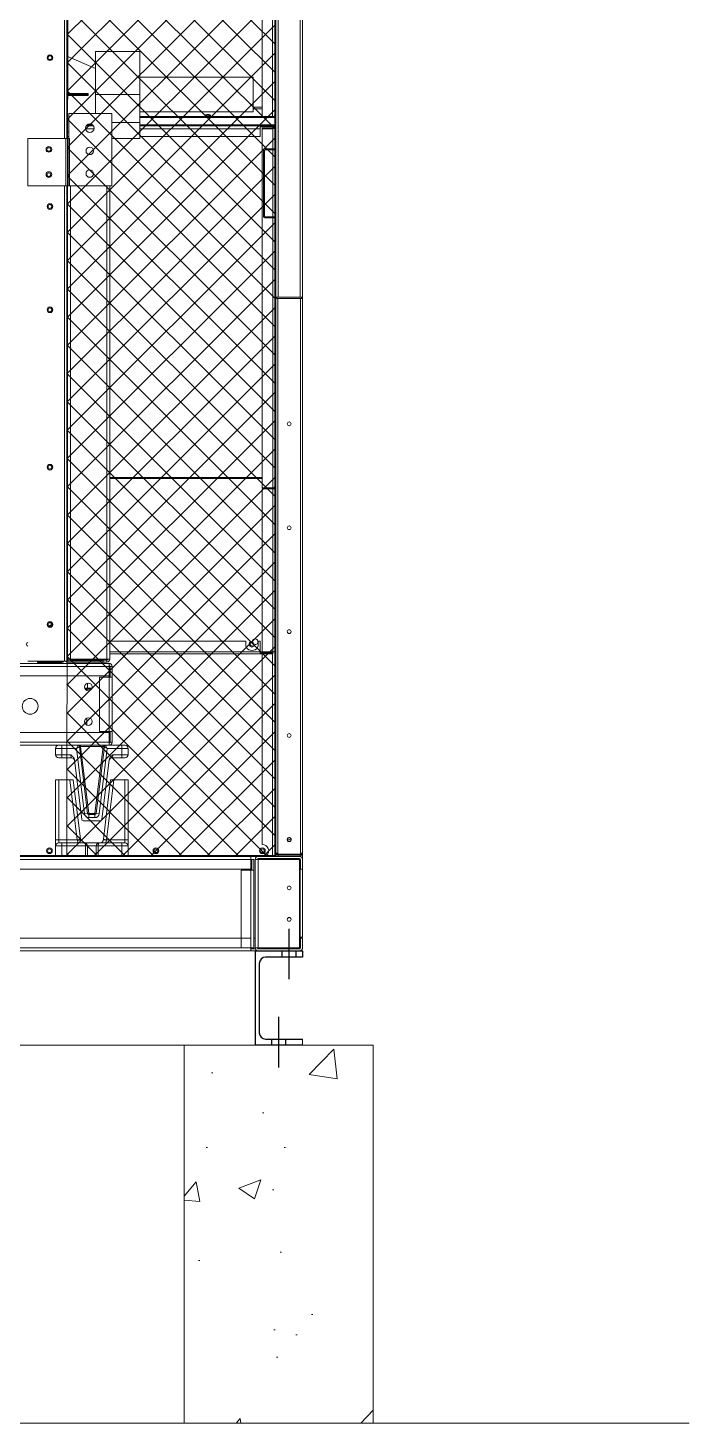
# Model space of a CAD drawing. Header units: millimetres. Extents: x 22763 to 52170, y 15948 to 36743.
# Drawn here: x 44628 to 45677, y 22780 to 24996 of the extents above; entities that cross this region are included whole.
import ezdxf

# ---------------------------------------------------------------- set-up
doc = ezdxf.new("R2010")
doc.units = ezdxf.units.MM
doc.linetypes.add('CENTERX2', pattern=[4, 2.5, -0.5, 0.5, -0.5])
doc.layers.add('냉각탑_기초', color=23, linetype='Continuous')

# ---------------------------------------------------------------- blocks, each defined once
blk = doc.blocks.new('2')
at = {"lineweight": 5}
h = blk.add_hatch(dxfattribs=at)
h.set_pattern_fill('ANSI37', scale=10)
h.set_pattern_definition([(45, (-991384.25, -464684.997), (-22.4506403, 22.4506403), []), (135, (-991384.25, -464684.997), (-22.4506403, -22.4506403), [])])
h.paths.add_polyline_path([(45019.6, 23682), (45019.6, 25604.2), (44692, 25604.2), (44689.4, 23682)])
at = {"color": 7, "lineweight": 20, "ltscale": 0.415127}
for p, q in [((44999.6, 25602.8), (44999.6, 24855.6)), ((45016.1, 24855.6), (45016.1, 25602.8)), ((45019.6, 24858), (45019.6, 25605.2))]:
    blk.add_line(p, q, dxfattribs=at)
at = {"color": 7, "lineweight": 20}
for p, q in [((45021.6, 25523), (45021.6, 24569.8)), ((45025, 25524.4), (45025, 24568.4)), ((45060.2, 25524.4), (45060.2, 24568.4)), ((45063.6, 25504.4), (45063.6, 24588.4)), ((45063.6, 23685.5), (45063.6, 24588.4)), ((42370.5, 23987), (44756.7, 23987)), ((42370.5, 23982.3), (44756.7, 23982.3)), ((42370.5, 23967), (44756.7, 23967)), ((44756.7, 23877), (42370.5, 23877)), ((44756.7, 23861.7), (42370.5, 23861.7)), ((44756.7, 23857), (42370.5, 23857)), ((44981.9, 23680.4), (42145.3, 23680.4)), ((44981.9, 23675.7), (42145.3, 23675.7)), ((44049.6, 23682), (45016.6, 23682)), ((44049.6, 23680.4), (45016.6, 23680.4)), ((42145.3, 23660.4), (44981.9, 23660.4)), ((44981.9, 23550.4), (42145.3, 23550.4)), ((44981.9, 23535.1), (42145.3, 23535.1)), ((44981.9, 23530.4), (42145.3, 23530.4))]:
    blk.add_line(p, q, dxfattribs=at)
at = {"color": 7, "lineweight": 20, "ltscale": 0.324833}
for p, q in [((44685.9, 24820.5), (44685.9, 25405.2)), ((44689.4, 24820.5), (44689.4, 25405.2))]:
    blk.add_line(p, q, dxfattribs=at)
at = {"color": 7, "lineweight": 20, "ltscale": 0.027703}
blk.add_line((44735.3, 24931.8), (44689.4, 24951.3), dxfattribs=at)
at = {"color": 7, "lineweight": 20, "ltscale": 0.037889}
for p, q in [((44735.3, 24890.6), (44735.3, 24958.8)), ((44805.3, 24890.6), (44805.3, 24958.8))]:
    blk.add_line(p, q, dxfattribs=at)
at = {"color": 7, "lineweight": 20, "ltscale": 0.038889}
for p, q in [((44735.3, 24958.8), (44805.3, 24958.8)), ((44735.3, 24890.6), (44805.3, 24890.6))]:
    blk.add_line(p, q, dxfattribs=at)
at = {"color": 7, "lineweight": 20, "ltscale": 0.1}
for p, q in [((44805.3, 24918.1), (44985.3, 24918.1)), ((44805.3, 24863.1), (44985.3, 24863.1))]:
    blk.add_line(p, q, dxfattribs=at)
at = {"color": 7, "lineweight": 20, "ltscale": 0.00187}
blk.add_line((44985.3, 24914.7), (44985.3, 24918.1), dxfattribs=at)
at = {"color": 7, "lineweight": 20, "ltscale": 0.028685}
blk.add_line((44985.3, 24863.1), (44985.3, 24914.7), dxfattribs=at)
at = {"color": 7, "lineweight": 20, "ltscale": 0.018833}
for p, q in [((44723.3, 24892.2), (44689.4, 24892.2)), ((44689.4, 24890.6), (44723.3, 24890.6)), ((44689.4, 24890.6), (44723.3, 24890.6)), ((44723.3, 24889), (44689.4, 24889))]:
    blk.add_line(p, q, dxfattribs=at)
at = {"color": 7, "lineweight": 20, "ltscale": 0.000888889}
for p, q in [((44723.3, 24889), (44723.3, 24892.2)), ((45020, 24842.8), (45021.6, 24842.8)), ((45020, 24656), (45021.6, 24656)), ((45018, 24265.3), (45019.6, 24265.3)), ((45016.5, 24003.9), (45016.5, 24002.3)), ((44642.9, 23988.6), (44642.9, 23990.2)), ((44681.8, 23990.2), (44681.8, 23988.6)), ((45016.6, 23680.4), (45016.6, 23682)), ((45024.7, 23682.4), (45024.7, 23684)), ((45063.6, 23682.4), (45063.6, 23684))]:
    blk.add_line(p, q, dxfattribs=at)
at = {"color": 7, "lineweight": 20, "ltscale": 0.016722}
blk.add_line((44735.3, 24890.6), (44735.3, 24860.5), dxfattribs=at)
at = {"color": 7, "lineweight": 20, "ltscale": 0.024889}
blk.add_line((44805.3, 24890.6), (44805.3, 24845.8), dxfattribs=at)
at = {"color": 7, "lineweight": 20, "ltscale": 0.007944}
for p, q in [((44985.3, 24870.2), (44999.6, 24870.2)), ((44985.3, 24868), (44999.6, 24868))]:
    blk.add_line(p, q, dxfattribs=at)
at = {"color": 7, "lineweight": 20, "ltscale": 0.00694}
blk.add_line((45019.6, 24868), (45019.6, 24855.5), dxfattribs=at)
at = {"color": 7, "lineweight": 20, "ltscale": 0.004264}
blk.add_line((45019.6, 24855.5), (45019.6, 24863.2), dxfattribs=at)
at = {"color": 7, "lineweight": 20, "ltscale": 0.022222}
blk.add_line((44692.6, 24860.5), (44692.6, 24820.5), dxfattribs=at)
at = {"color": 7, "lineweight": 20, "ltscale": 0.038056}
for p, q in [((44692.6, 24860.5), (44761.1, 24860.5)), ((44692.6, 24745.5), (44761.1, 24745.5))]:
    blk.add_line(p, q, dxfattribs=at)
at = {"color": 7, "lineweight": 20, "ltscale": 0.006727}
blk.add_line((44732.1, 24840.5), (44720, 24840.5), dxfattribs=at)
at = {"color": 7, "lineweight": 20, "ltscale": 0.006189}
blk.add_line((44720.5, 24841.2), (44731.7, 24841.2), dxfattribs=at)
at = {"color": 7, "lineweight": 20, "ltscale": 0.005077}
blk.add_line((44721.5, 24842.3), (44730.7, 24842.3), dxfattribs=at)
at = {"color": 7, "lineweight": 20, "ltscale": 0.063889}
blk.add_line((44761.1, 24860.5), (44761.1, 24745.5), dxfattribs=at)
at = {"color": 7, "lineweight": 20, "ltscale": 0.024556}
for p, q in [((44761.1, 24845.8), (44805.3, 24845.8)), ((44761.1, 24820.8), (44805.3, 24820.8))]:
    blk.add_line(p, q, dxfattribs=at)
at = {"color": 7, "lineweight": 20, "ltscale": 0.119056}
for p, q in [((45019.6, 24855.5), (44805.3, 24855.5)), ((45019.6, 24854.1), (44805.3, 24854.1)), ((44805.3, 24842.3), (45019.6, 24842.3)), ((44805.3, 24841.2), (45019.6, 24841.2))]:
    blk.add_line(p, q, dxfattribs=at)
at = {"color": 7, "lineweight": 20, "ltscale": 0.013889}
blk.add_line((44805.3, 24820.8), (44805.3, 24845.8), dxfattribs=at)
at = {"color": 7, "lineweight": 20, "ltscale": 0.106223}
for p, q in [((44996.5, 24840.5), (44805.3, 24840.5)), ((44996.5, 24836.1), (44805.3, 24836.1)), ((44805.3, 24824), (44996.5, 24824))]:
    blk.add_line(p, q, dxfattribs=at)
at = {"color": 7, "lineweight": 20, "ltscale": 0.011111}
for p, q in [((45016.5, 24840.5), (44996.5, 24840.5)), ((44996.5, 24839.4), (45016.5, 24839.4)), ((45063.6, 24588.4), (45063.6, 24568.4)), ((45063.6, 24568.4), (45063.6, 24588.4)), ((44996.5, 24005.4), (45016.5, 24005.4)), ((45016.5, 24003.9), (44996.5, 24003.9)), ((44996.5, 24002.3), (45016.5, 24002.3))]:
    blk.add_line(p, q, dxfattribs=at)
at = {"color": 7, "lineweight": 20, "ltscale": 0.002435}
blk.add_line((44996.5, 24840.5), (44996.5, 24836.1), dxfattribs=at)
at = {"color": 7, "lineweight": 20, "ltscale": 0.009167}
blk.add_line((44999.6, 24855.6), (45016.1, 24855.6), dxfattribs=at)
at = {"color": 7, "lineweight": 20, "ltscale": 0.000403556}
blk.add_line((45016.5, 24840.5), (45016.5, 24841.2), dxfattribs=at)
at = {"color": 7, "lineweight": 20, "ltscale": 0.00222}
blk.add_line((45016.5, 24841.2), (45016.5, 24837.2), dxfattribs=at)
at = {"color": 7, "lineweight": 20, "ltscale": 0.000638044}
blk.add_line((45016.5, 24839.4), (45016.5, 24840.5), dxfattribs=at)
at = {"color": 7, "lineweight": 20, "ltscale": 0.000154576}
blk.add_line((45017.6, 24855.5), (45017.6, 24855.8), dxfattribs=at)
at = {"color": 7, "lineweight": 20, "ltscale": 0.00164}
for p, q in [((45018, 24838.3), (45018, 24841.2)), ((45019.6, 24838.3), (45019.6, 24841.2))]:
    blk.add_line(p, q, dxfattribs=at)
at = {"color": 7, "lineweight": 20, "ltscale": 0.007184}
blk.add_line((45019.6, 24845.1), (45019.6, 24858), dxfattribs=at)
at = {"color": 7, "lineweight": 20, "ltscale": 0.000773611}
blk.add_line((45019.6, 24854.1), (45019.6, 24855.5), dxfattribs=at)
at = {"color": 7, "lineweight": 20, "ltscale": 0.00658}
blk.add_line((45019.6, 24842.3), (45019.6, 24854.1), dxfattribs=at)
at = {"color": 7, "lineweight": 20, "ltscale": 0.000235167}
blk.add_line((45019.6, 24843.2), (45019.6, 24843.7), dxfattribs=at)
at = {"color": 7, "lineweight": 20, "ltscale": 0.000590625}
blk.add_line((45019.6, 24841.2), (45019.6, 24842.3), dxfattribs=at)
at = {"color": 7, "lineweight": 20, "ltscale": 0.0205}
for p, q in [((45020, 24805.9), (45020, 24842.8)), ((45020, 24692.9), (45020, 24656))]:
    blk.add_line(p, q, dxfattribs=at)
at = {"color": 7, "lineweight": 20, "ltscale": 0.033333}
for p, q in [((44687.9, 24820.5), (44627.9, 24820.5)), ((44627.9, 24745.5), (44687.9, 24745.5))]:
    blk.add_line(p, q, dxfattribs=at)
at = {"color": 7, "lineweight": 20, "ltscale": 0.041667}
for p, q in [((44627.9, 24745.5), (44627.9, 24820.5)), ((44687.9, 24820.5), (44687.9, 24745.5)), ((44692.6, 24820.5), (44692.6, 24745.5)), ((44694.1, 24820.5), (44694.1, 24745.5))]:
    blk.add_line(p, q, dxfattribs=at)
at = {"color": 7, "lineweight": 20, "ltscale": 0.002611}
for p, q in [((44687.9, 24820.5), (44692.6, 24820.5)), ((44687.9, 24745.5), (44692.6, 24745.5)), ((44690.9, 23993.7), (44695.6, 23993.7)), ((44757.9, 23993.7), (44753.2, 23993.7)), ((44756.7, 23982.3), (44756.7, 23987)), ((44756.7, 23965), (44761.4, 23965)), ((44756.7, 23879), (44761.4, 23879)), ((44756.7, 23861.7), (44756.7, 23857)), ((44981.9, 23680.4), (44981.9, 23675.7)), ((44988.6, 23675.7), (44993.3, 23675.7)), ((44986.6, 23658.4), (44981.9, 23658.4)), ((44981.9, 23535.1), (44981.9, 23530.4)), ((44986.6, 23535.1), (44981.9, 23535.1)), ((44988.6, 23535.1), (44993.3, 23535.1))]:
    blk.add_line(p, q, dxfattribs=at)
at = {"color": 7, "lineweight": 20, "ltscale": 0.001931}
blk.add_line((44692.6, 24831.3), (44689.4, 24829.9), dxfattribs=at)
at = {"color": 7, "lineweight": 20, "ltscale": 0.001778}
for p, q in [((44689.4, 24824), (44692.6, 24824)), ((44757.9, 24745.5), (44761.1, 24745.5)), ((44753.2, 23992.2), (44753.2, 23989)), ((44761.4, 23982.3), (44758.2, 23982.3)), ((44758.2, 23861.7), (44761.4, 23861.7)), ((44986.6, 23675.7), (44983.4, 23675.7)), ((45063.6, 23660.4), (45060.4, 23660.4)), ((45063.6, 23550.4), (45060.4, 23550.4))]:
    blk.add_line(p, q, dxfattribs=at)
at = {"color": 7, "lineweight": 20, "ltscale": 0.000833333}
for p, q in [((44692.6, 24820.5), (44694.1, 24820.5)), ((44692.6, 24745.5), (44694.1, 24745.5)), ((45016.5, 24005.4), (45016.5, 24003.9)), ((44687.4, 23990.5), (44685.9, 23990.5)), ((44756.7, 23982.3), (44758.2, 23982.3)), ((44756.7, 23861.7), (44758.2, 23861.7)), ((44983.4, 23675.7), (44981.9, 23675.7)), ((45024.7, 23684), (45024.7, 23685.5)), ((45063.6, 23684), (45063.6, 23685.5)), ((44993.3, 23535.1), (44991.8, 23535.1)), ((45016.1, 23533.9), (45017.6, 23533.9)), ((45023.6, 23533.9), (45025.1, 23533.9)), ((45061.6, 23552.4), (45060.1, 23552.4))]:
    blk.add_line(p, q, dxfattribs=at)
at = {"color": 7, "lineweight": 20, "ltscale": 0.007717}
blk.add_line((44733, 24836.1), (44719.1, 24836.1), dxfattribs=at)
at = {"color": 7, "lineweight": 20, "ltscale": 0.001111}
for p, q in [((44769.3, 24820.8), (44771.3, 24820.8)), ((44689.4, 23990.5), (44687.4, 23990.5)), ((44747.4, 23991), (44747.4, 23989)), ((45025.1, 23680.4), (45025.1, 23682.4)), ((44988.6, 23550.4), (44986.6, 23550.4)), ((45017.6, 23533.9), (45019.6, 23533.9)), ((45061.6, 23552.4), (45063.6, 23552.4))]:
    blk.add_line(p, q, dxfattribs=at)
at = {"color": 7, "lineweight": 20, "ltscale": 0.006739}
blk.add_line((44996.5, 24824), (44996.5, 24836.1), dxfattribs=at)
at = {"color": 7, "lineweight": 20, "ltscale": 0.000618889}
blk.add_line((44999.6, 24837.2), (44999.6, 24836.1), dxfattribs=at)
at = {"color": 7, "lineweight": 20, "ltscale": 0.009389}
for p, q in [((44999.6, 24837.2), (45016.5, 24837.2)), ((44999.6, 24836.1), (45016.5, 24836.1)), ((44999.6, 24265.9), (45016.5, 24265.9)), ((44999.6, 24264.1), (45016.5, 24264.1)), ((44996.5, 24022.3), (44996.5, 24005.4)), ((44999.6, 24005.4), (45016.5, 24005.4)), ((45063.6, 23685.5), (45063.6, 23702.4))]:
    blk.add_line(p, q, dxfattribs=at)
at = {"color": 7, "lineweight": 20, "ltscale": 0.316783}
blk.add_line((44999.6, 24836.1), (44999.6, 24265.9), dxfattribs=at)
at = {"color": 7, "lineweight": 20, "ltscale": 0.017627}
blk.add_line((45016.5, 24804.4), (45016.5, 24836.1), dxfattribs=at)
at = {"color": 7, "lineweight": 20, "ltscale": 0.018559}
blk.add_line((45019.6, 24804.9), (45019.6, 24838.3), dxfattribs=at)
at = {"color": 7, "lineweight": 20, "ltscale": 0.039056}
blk.add_line((44761.1, 24745.5), (44761.1, 24815.8), dxfattribs=at)
at = {"color": 7, "lineweight": 20, "ltscale": 0.057667}
for p, q in [((45001.6, 24801.3), (45001.6, 24697.5)), ((45003.2, 24801.3), (45003.2, 24697.5))]:
    blk.add_line(p, q, dxfattribs=at)
at = {"color": 7, "lineweight": 20, "ltscale": 0.007667}
for p, q in [((45004.7, 24804.4), (45018.5, 24804.4)), ((45004.7, 24802.8), (45018.5, 24802.8)), ((45004.7, 24696), (45018.5, 24696)), ((45018.5, 24694.4), (45004.7, 24694.4))]:
    blk.add_line(p, q, dxfattribs=at)
at = {"color": 7, "lineweight": 20, "ltscale": 0.059333}
blk.add_line((45016.5, 24696), (45016.5, 24802.8), dxfattribs=at)
at = {"color": 7, "lineweight": 20, "ltscale": 0.059558}
blk.add_line((45019.6, 24695.8), (45019.6, 24803), dxfattribs=at)
at = {"color": 7, "lineweight": 20, "ltscale": 0.419444}
for p, q in [((44685.9, 23990.5), (44685.9, 24745.5)), ((44689.4, 23990.5), (44689.4, 24745.5))]:
    blk.add_line(p, q, dxfattribs=at)
at = {"color": 7, "lineweight": 20, "ltscale": 0.000833332}
blk.add_line((44690.9, 24745.5), (44689.4, 24745.5), dxfattribs=at)
at = {"color": 7, "lineweight": 20, "ltscale": 0.417667}
for p, q in [((44690.9, 23993.7), (44690.9, 24745.5)), ((44695.6, 23993.7), (44695.6, 24745.5)), ((44753.2, 23993.7), (44753.2, 24745.5)), ((44757.9, 23993.7), (44757.9, 24745.5))]:
    blk.add_line(p, q, dxfattribs=at)
at = {"color": 7, "lineweight": 20, "ltscale": 0.037222}
blk.add_line((44761.1, 24745.5), (44694.1, 24745.5), dxfattribs=at)
at = {"color": 7, "lineweight": 20, "ltscale": 1.16463e-05}
blk.add_line((44761.1, 24745.5), (44761.1, 24745.5), dxfattribs=at)
at = {"color": 7, "lineweight": 20, "ltscale": 0.238045}
blk.add_line((45016.5, 24265.9), (45016.5, 24694.4), dxfattribs=at)
at = {"color": 7, "lineweight": 20, "ltscale": 0.236578}
blk.add_line((45019.6, 24268.1), (45019.6, 24693.9), dxfattribs=at)
at = {"color": 7, "lineweight": 20, "ltscale": 0.009222}
blk.add_line((45063.6, 24586.4), (45063.6, 24569.8), dxfattribs=at)
at = {"color": 7, "lineweight": 20, "ltscale": 0.491279}
blk.add_line((45021.6, 23685.5), (45021.6, 24569.8), dxfattribs=at)
at = {"color": 7, "lineweight": 20, "ltscale": 0.000598264}
blk.add_line((45023.1, 24568.4), (45022.3, 24567.8), dxfattribs=at)
at = {"color": 7, "lineweight": 20, "ltscale": 0.001507}
blk.add_line((45025, 24568.4), (45022.3, 24568.4), dxfattribs=at)
at = {"color": 7, "lineweight": 20, "ltscale": 0.489407}
for p, q in [((45024.7, 23685.5), (45024.7, 24566.4)), ((45060.5, 23685.5), (45060.5, 24566.4))]:
    blk.add_line(p, q, dxfattribs=at)
at = {"color": 7, "lineweight": 20, "ltscale": 0.019556}
for p, q in [((45025, 24568.4), (45060.2, 24568.4)), ((45060.2, 24568.4), (45025, 24568.4)), ((45060.2, 24566.4), (45025, 24566.4))]:
    blk.add_line(p, q, dxfattribs=at)
at = {"color": 7, "lineweight": 20, "ltscale": 0.001889}
blk.add_line((45063.6, 24568.4), (45060.2, 24568.4), dxfattribs=at)
at = {"color": 7, "lineweight": 20, "ltscale": 0.000833656}
for p, q in [((44689.4, 24282), (44690.9, 24282)), ((44689.4, 24280.9), (44690.9, 24280.9))]:
    blk.add_line(p, q, dxfattribs=at)
at = {"color": 7, "lineweight": 20, "ltscale": 0.134278}
for p, q in [((44757.9, 24282), (44999.6, 24282)), ((44757.9, 24280.9), (44999.6, 24280.9))]:
    blk.add_line(p, q, dxfattribs=at)
at = {"color": 7, "lineweight": 20, "ltscale": 0.00103}
blk.add_line((45016.5, 24264.1), (45016.5, 24265.9), dxfattribs=at)
at = {"color": 7, "lineweight": 20, "ltscale": 0.00048142}
blk.add_line((45018, 24265.3), (45018, 24266.2), dxfattribs=at)
at = {"color": 7, "lineweight": 20, "ltscale": 0.000698042}
for p, q in [((45018, 24265.3), (45018, 24264.1)), ((45019.6, 24264.1), (45019.6, 24265.3))]:
    blk.add_line(p, q, dxfattribs=at)
at = {"color": 7, "lineweight": 20, "ltscale": 0.000157563}
blk.add_line((45019.3, 24267.2), (45019.6, 24267.2), dxfattribs=at)
at = {"color": 7, "lineweight": 20, "ltscale": 0.008061}
blk.add_line((45019.6, 24265.3), (45019.6, 24279.8), dxfattribs=at)
at = {"color": 7, "lineweight": 20, "ltscale": 0.000501055}
blk.add_line((45019.6, 24267.2), (45019.6, 24268.1), dxfattribs=at)
at = {"color": 7, "lineweight": 20, "ltscale": 0.143679}
for p, q in [((44999.6, 24005.4), (44999.6, 24264.1)), ((45016.5, 24005.4), (45016.5, 24264.1)), ((45019.6, 24005.4), (45019.6, 24264.1))]:
    blk.add_line(p, q, dxfattribs=at)
at = {"color": 7, "lineweight": 20, "ltscale": 0.001722}
for p, q in [((45019.6, 24264.1), (45016.5, 24264.1)), ((44996.5, 24002.3), (44996.5, 24005.4)), ((45019.6, 24005.4), (45016.5, 24005.4)), ((45021.6, 23685.5), (45024.7, 23685.5)), ((45063.6, 23685.5), (45060.5, 23685.5))]:
    blk.add_line(p, q, dxfattribs=at)
at = {"color": 7, "lineweight": 20, "ltscale": 0.000833626}
for p, q in [((44690.9, 24022.3), (44689.4, 24022.3)), ((44689.4, 24005.4), (44690.9, 24005.4)), ((44689.4, 24002.3), (44690.9, 24002.3)), ((44689.4, 23993.8), (44690.9, 23993.8))]:
    blk.add_line(p, q, dxfattribs=at)
at = {"color": 7, "lineweight": 20, "ltscale": 0.119834}
blk.add_line((44973.6, 24022.3), (44757.9, 24022.3), dxfattribs=at)
at = {"color": 7, "lineweight": 20, "ltscale": 0.002747}
for p, q in [((44973.6, 24017.4), (44973.6, 24022.3)), ((44993.6, 24022.3), (44993.6, 24017.4))]:
    blk.add_line(p, q, dxfattribs=at)
at = {"color": 7, "lineweight": 20, "ltscale": 0.001611}
blk.add_line((44996.5, 24022.3), (44993.6, 24022.3), dxfattribs=at)
at = {"color": 7, "lineweight": 20, "ltscale": 0.132556}
for p, q in [((44757.9, 24005.4), (44996.5, 24005.4)), ((44757.9, 24002.3), (44996.5, 24002.3))]:
    blk.add_line(p, q, dxfattribs=at)
at = {"color": 7, "lineweight": 20, "ltscale": 0.168309}
blk.add_line((44999.6, 23699.4), (44999.6, 24002.3), dxfattribs=at)
at = {"color": 7, "lineweight": 20, "ltscale": 0.177968}
blk.add_line((45016.1, 24002.3), (45016.1, 23682), dxfattribs=at)
at = {"color": 7, "lineweight": 20, "ltscale": 0.180579}
blk.add_line((45019.6, 24005.4), (45019.6, 23680.4), dxfattribs=at)
at = {"color": 7, "lineweight": 20, "ltscale": 0.032222}
blk.add_line((44685.9, 23990.5), (44627.9, 23990.5), dxfattribs=at)
at = {"color": 7, "lineweight": 20, "ltscale": 0.000166668}
for p, q in [((44642.9, 23990.5), (44642.9, 23990.2)), ((44683.3, 23990.5), (44683.3, 23990.2))]:
    blk.add_line(p, q, dxfattribs=at)
at = {"color": 7, "lineweight": 20, "ltscale": 0.022444}
blk.add_line((44683.3, 23990.2), (44642.9, 23990.2), dxfattribs=at)
at = {"color": 7, "lineweight": 20, "ltscale": 0.021611}
for p, q in [((44681.8, 23990.2), (44642.9, 23990.2)), ((44681.8, 23988.6), (44642.9, 23988.6)), ((45063.6, 23684), (45024.7, 23684)), ((45063.6, 23684), (45024.7, 23684)), ((45063.6, 23682.4), (45024.7, 23682.4))]:
    blk.add_line(p, q, dxfattribs=at)
at = {"color": 7, "lineweight": 20, "ltscale": 0.000961948}
blk.add_line((44689.5, 23991.8), (44691.3, 23991.8), dxfattribs=at)
at = {"color": 7, "lineweight": 20, "ltscale": 0.031389}
for p, q in [((44690.9, 23991), (44747.4, 23991)), ((44690.9, 23989), (44747.4, 23989))]:
    blk.add_line(p, q, dxfattribs=at)
at = {"color": 7, "lineweight": 20, "ltscale": 0.032}
for p, q in [((44753.2, 23993.7), (44695.6, 23993.7)), ((44753.2, 23992.2), (44695.6, 23992.2))]:
    blk.add_line(p, q, dxfattribs=at)
at = {"color": 7, "lineweight": 20, "ltscale": 0.000833335}
blk.add_line((44745.9, 23992.2), (44745.9, 23993.7), dxfattribs=at)
at = {"color": 7, "lineweight": 20, "ltscale": 0.003222}
blk.add_line((44753.2, 23989), (44747.4, 23989), dxfattribs=at)
at = {"color": 7, "lineweight": 20, "ltscale": 0.009611}
for p, q in [((44756.7, 23965), (44756.7, 23982.3)), ((44758.2, 23982.3), (44758.2, 23965)), ((44761.4, 23965), (44761.4, 23982.3)), ((44756.7, 23861.7), (44756.7, 23879)), ((44758.2, 23879), (44758.2, 23861.7)), ((44761.4, 23861.7), (44761.4, 23879)), ((44981.9, 23675.7), (44981.9, 23658.4)), ((44983.4, 23675.7), (44983.4, 23658.4)), ((44986.6, 23658.4), (44986.6, 23675.7))]:
    blk.add_line(p, q, dxfattribs=at)
at = {"color": 7, "lineweight": 20, "ltscale": 0.0085}
for p, q in [((44756.7, 23967), (44756.7, 23982.3)), ((44756.7, 23965), (44741.4, 23965)), ((44741.4, 23879), (44756.7, 23879)), ((44756.7, 23861.7), (44756.7, 23877)), ((44981.9, 23660.4), (44981.9, 23675.7)), ((45060.4, 23675.7), (45060.4, 23660.4)), ((45063.6, 23675.7), (45063.6, 23660.4)), ((44981.9, 23658.4), (44966.6, 23658.4)), ((44966.6, 23535.1), (44981.9, 23535.1)), ((44981.9, 23535.1), (44981.9, 23550.4)), ((45060.4, 23550.4), (45060.4, 23535.1)), ((45063.6, 23550.4), (45063.6, 23535.1))]:
    blk.add_line(p, q, dxfattribs=at)
at = {"color": 7, "lineweight": 20, "ltscale": 0.004282}
blk.add_line((44722.5, 23947.6), (44722.5, 23955.3), dxfattribs=at)
at = {"color": 7, "lineweight": 20, "ltscale": 0.047778}
for p, q in [((44741.4, 23965), (44741.4, 23879)), ((44756.7, 23965), (44756.7, 23879)), ((44761.4, 23965), (44761.4, 23879))]:
    blk.add_line(p, q, dxfattribs=at)
at = {"color": 7, "lineweight": 20, "ltscale": 0.002372}
blk.add_line((44718.2, 23947.6), (44722.5, 23947.6), dxfattribs=at)
at = {"color": 7, "lineweight": 20, "ltscale": 0.005964}
blk.add_line((44729.3, 23946.8), (44718.5, 23946.8), dxfattribs=at)
at = {"color": 7, "lineweight": 20, "ltscale": 0.004178}
blk.add_line((44728.9, 23946.2), (44721.4, 23946.2), dxfattribs=at)
at = {"color": 7, "lineweight": 20, "ltscale": 0.001208}
blk.add_line((44721.4, 23946.2), (44721.4, 23944), dxfattribs=at)
at = {"color": 7, "lineweight": 20, "ltscale": 0.003959}
blk.add_line((44722.5, 23947.6), (44729.6, 23947.6), dxfattribs=at)
at = {"color": 7, "lineweight": 20, "ltscale": 0.00606}
blk.add_line((44721.4, 23900), (44721.4, 23889), dxfattribs=at)
at = {"color": 7, "lineweight": 20, "ltscale": 0.005556}
for p, q in [((44671.9, 23852), (44671.9, 23842)), ((44681.9, 23852), (44671.9, 23852)), ((44681.9, 23852), (44681.9, 23842)), ((44786.9, 23852), (44776.9, 23852)), ((44776.9, 23852), (44776.9, 23842)), ((44786.9, 23852), (44786.9, 23842)), ((44681.9, 23842), (44671.9, 23842)), ((44786.9, 23842), (44776.9, 23842)), ((44681.9, 23697), (44671.9, 23697)), ((44786.9, 23697), (44776.9, 23697)), ((44786.9, 23707), (44786.9, 23697))]:
    blk.add_line(p, q, dxfattribs=at)
at = {"color": 7, "lineweight": 20, "ltscale": 0.002778}
for p, q in [((44681.9, 23857), (44681.9, 23852)), ((44781.9, 23857), (44776.9, 23857)), ((44776.9, 23857), (44776.9, 23852)), ((44681.9, 23837), (44676.9, 23837)), ((44681.9, 23842), (44681.9, 23837)), ((44776.9, 23842), (44776.9, 23837)), ((44781.9, 23837), (44776.9, 23837)), ((44676.9, 23802), (44671.9, 23802)), ((44786.9, 23802), (44781.9, 23802)), ((44722.7, 23748.8), (44717.7, 23748.1)), ((44724.7, 23747), (44724.7, 23742)), ((44734.1, 23747), (44734.1, 23742)), ((44736.1, 23748.8), (44741.1, 23748.1)), ((44676.9, 23707), (44671.9, 23707)), ((44676.9, 23702), (44676.9, 23707)), ((44681.9, 23702), (44676.9, 23702)), ((44681.9, 23702), (44681.9, 23697)), ((44706.2, 23707), (44711.2, 23707.6)), ((44752.5, 23707), (44747.6, 23707.6)), ((44776.9, 23702), (44776.9, 23697)), ((44781.9, 23702), (44776.9, 23702)), ((44781.9, 23707), (44786.9, 23707)), ((44781.9, 23707), (44781.9, 23702))]:
    blk.add_line(p, q, dxfattribs=at)
at = {"color": 7, "lineweight": 20, "ltscale": 0.01282}
for p, q in [((44705, 23852), (44681.9, 23852)), ((44776.9, 23852), (44753.8, 23852))]:
    blk.add_line(p, q, dxfattribs=at)
at = {"color": 7, "lineweight": 20, "ltscale": 0.003145}
for p, q in [((44705, 23852), (44707.6, 23857)), ((44705, 23852), (44709.6, 23855.2)), ((44753.8, 23852), (44749.2, 23855.2)), ((44753.8, 23852), (44751.2, 23857))]:
    blk.add_line(p, q, dxfattribs=at)
at = {"color": 7, "lineweight": 20, "ltscale": 0.058129}
for p, q in [((44705, 23852), (44717.7, 23748.1)), ((44741.1, 23748.1), (44753.8, 23852))]:
    blk.add_line(p, q, dxfattribs=at)
at = {"color": 7, "lineweight": 20, "ltscale": 0.059604}
for p, q in [((44709.6, 23855.2), (44722.7, 23748.8)), ((44711.6, 23855.2), (44724.7, 23748.8)), ((44747.2, 23855.2), (44734.1, 23748.8)), ((44736.1, 23748.8), (44749.2, 23855.2))]:
    blk.add_line(p, q, dxfattribs=at)
at = {"color": 7, "lineweight": 20, "ltscale": 0.000975701}
for p, q in [((44711.6, 23857), (44711.6, 23855.2)), ((44747.2, 23857), (44747.2, 23855.2)), ((44724.7, 23748.8), (44724.7, 23747)), ((44734.1, 23748.8), (44734.1, 23747))]:
    blk.add_line(p, q, dxfattribs=at)
at = {"color": 7, "lineweight": 20, "ltscale": 0.019777}
blk.add_line((44747.2, 23855.2), (44711.6, 23855.2), dxfattribs=at)
at = {"color": 7, "lineweight": 20, "ltscale": 0.011222}
blk.add_line((44776.9, 23857), (44756.7, 23857), dxfattribs=at)
at = {"color": 7, "lineweight": 20, "ltscale": 0.007694}
for p, q in [((44681.9, 23842), (44695.7, 23842)), ((44776.9, 23842), (44763, 23842))]:
    blk.add_line(p, q, dxfattribs=at)
at = {"color": 7, "lineweight": 20, "ltscale": 0.008376}
for p, q in [((44681.9, 23837), (44697, 23837)), ((44776.9, 23837), (44761.8, 23837))]:
    blk.add_line(p, q, dxfattribs=at)
at = {"color": 7, "lineweight": 20, "ltscale": 0.00286}
for p, q in [((44697, 23837), (44695.7, 23842)), ((44763, 23842), (44761.8, 23837)), ((44706.2, 23707), (44707.5, 23702)), ((44752.5, 23707), (44751.3, 23702))]:
    blk.add_line(p, q, dxfattribs=at)
at = {"color": 7, "lineweight": 20, "ltscale": 0.053282}
for p, q in [((44713.5, 23738.8), (44701.8, 23833.9)), ((44745.3, 23738.8), (44757, 23833.9))]:
    blk.add_line(p, q, dxfattribs=at)
at = {"color": 7, "lineweight": 20, "ltscale": 0.052778}
for p, q in [((44671.9, 23802), (44671.9, 23707)), ((44676.9, 23802), (44676.9, 23707)), ((44781.9, 23707), (44781.9, 23802)), ((44786.9, 23707), (44786.9, 23802))]:
    blk.add_line(p, q, dxfattribs=at)
at = {"color": 7, "lineweight": 20, "ltscale": 0.009824}
for p, q in [((44676.9, 23802), (44694.6, 23802)), ((44781.9, 23802), (44764.2, 23802))]:
    blk.add_line(p, q, dxfattribs=at)
at = {"color": 7, "lineweight": 20, "ltscale": 0.053174}
for p, q in [((44706.2, 23707), (44694.6, 23802)), ((44752.5, 23707), (44764.2, 23802))]:
    blk.add_line(p, q, dxfattribs=at)
at = {"color": 7, "lineweight": 20, "ltscale": 0.002799}
for p, q in [((44699.6, 23802), (44694.6, 23802)), ((44759.2, 23802), (44764.2, 23802))]:
    blk.add_line(p, q, dxfattribs=at)
at = {"color": 7, "lineweight": 20, "ltscale": 0.052833}
for p, q in [((44711.2, 23707.6), (44699.6, 23802)), ((44747.6, 23707.6), (44759.2, 23802))]:
    blk.add_line(p, q, dxfattribs=at)
at = {"color": 7, "lineweight": 20, "ltscale": 0.015502}
blk.add_line((44743.3, 23737), (44715.4, 23737), dxfattribs=at)
at = {"color": 7, "lineweight": 20, "ltscale": 0.005249}
for p, q in [((44724.7, 23748.8), (44734.1, 23748.8)), ((44734.1, 23747), (44724.7, 23747)), ((44734.1, 23742), (44724.7, 23742))]:
    blk.add_line(p, q, dxfattribs=at)
at = {"color": 7, "lineweight": 20, "ltscale": 0.005554}
blk.add_line((44671.9, 23697), (44671.9, 23707), dxfattribs=at)
at = {"color": 7, "lineweight": 20, "ltscale": 0.008333}
for p, q in [((44671.9, 23682), (44671.9, 23697)), ((44681.9, 23682), (44681.9, 23697)), ((44719.4, 23682), (44719.4, 23697)), ((44722.4, 23682), (44722.4, 23697)), ((44736.4, 23682), (44736.4, 23697)), ((44739.4, 23682), (44739.4, 23697)), ((44776.9, 23682), (44776.9, 23697)), ((44786.9, 23682), (44786.9, 23697))]:
    blk.add_line(p, q, dxfattribs=at)
at = {"color": 7, "lineweight": 20, "ltscale": 0.016305}
for p, q in [((44676.9, 23707), (44706.2, 23707)), ((44752.5, 23707), (44781.9, 23707))]:
    blk.add_line(p, q, dxfattribs=at)
at = {"color": 7, "lineweight": 20, "ltscale": 0.019722}
for p, q in [((44681.9, 23702), (44717.4, 23702)), ((44776.9, 23702), (44741.4, 23702))]:
    blk.add_line(p, q, dxfattribs=at)
at = {"color": 7, "lineweight": 20, "ltscale": 0.020833}
for p, q in [((44681.9, 23697), (44719.4, 23697)), ((44776.9, 23697), (44739.4, 23697))]:
    blk.add_line(p, q, dxfattribs=at)
at = {"color": 7, "lineweight": 20, "ltscale": 0.002757}
blk.add_line((44711.3, 23706.4), (44706.4, 23706.4), dxfattribs=at)
at = {"color": 7, "lineweight": 20, "ltscale": 0.000682136}
for p, q in [((44711.2, 23707.6), (44711.3, 23706.4)), ((44747.6, 23707.6), (44747.4, 23706.4))]:
    blk.add_line(p, q, dxfattribs=at)
at = {"color": 7, "lineweight": 20, "ltscale": 3.09689e-05}
blk.add_line((44713.1, 23703.2), (44713.1, 23703.2), dxfattribs=at)
at = {"color": 7, "lineweight": 20, "ltscale": 7.47456e-06}
blk.add_line((44716.4, 23702), (44716.4, 23702), dxfattribs=at)
at = {"color": 7, "lineweight": 20, "ltscale": 0.013331}
blk.add_line((44741.4, 23702), (44717.4, 23702), dxfattribs=at)
at = {"color": 7, "lineweight": 20, "ltscale": 0.001667}
for p, q in [((44722.4, 23697), (44719.4, 23697)), ((44739.4, 23697), (44736.4, 23697))]:
    blk.add_line(p, q, dxfattribs=at)
at = {"color": 7, "lineweight": 20, "ltscale": 0.007778}
blk.add_line((44736.4, 23697), (44722.4, 23697), dxfattribs=at)
at = {"color": 7, "lineweight": 20, "ltscale": 0.078111}
for p, q in [((44988.6, 23675.7), (44988.6, 23535.1)), ((44993.3, 23675.7), (44993.3, 23535.1)), ((45058.9, 23535.1), (45058.9, 23675.7)), ((45058.9, 23675.7), (45058.9, 23535.1))]:
    blk.add_line(p, q, dxfattribs=at)
at = {"color": 7, "lineweight": 20, "ltscale": 0.036444}
for p, q in [((45058.9, 23680.4), (44993.3, 23680.4)), ((45058.9, 23677.2), (44993.3, 23677.2)), ((45058.9, 23675.7), (44993.3, 23675.7)), ((45058.9, 23535.1), (44993.3, 23535.1)), ((44993.3, 23535.1), (45058.9, 23535.1)), ((45058.9, 23533.6), (44993.3, 23533.6)), ((45058.9, 23530.4), (44993.3, 23530.4))]:
    blk.add_line(p, q, dxfattribs=at)
at = {"color": 7, "lineweight": 20, "ltscale": 0.000833331}
for p, q in [((44999.6, 23675.7), (44999.6, 23677.2)), ((45016.1, 23677.2), (45016.1, 23675.7)), ((45025.1, 23675.7), (45025.1, 23677.2))]:
    blk.add_line(p, q, dxfattribs=at)
at = {"color": 7, "lineweight": 20, "ltscale": 0.000834306}
for p, q in [((45019.6, 23677.2), (45019.6, 23675.7)), ((45021.6, 23675.7), (45021.6, 23677.2))]:
    blk.add_line(p, q, dxfattribs=at)
at = {"color": 7, "lineweight": 20, "ltscale": 0.002805}
blk.add_line((45021.6, 23680.4), (45021.6, 23685.4), dxfattribs=at)
at = {"color": 7, "lineweight": 20, "ltscale": 0.001199}
blk.add_line((45060.1, 23682.4), (45060.1, 23680.2), dxfattribs=at)
at = {"color": 7, "lineweight": 20, "ltscale": 0.069}
blk.add_line((45060.1, 23676.6), (45060.1, 23552.4), dxfattribs=at)
at = {"color": 7, "lineweight": 20, "ltscale": 0.003722}
blk.add_line((45063.6, 23682.4), (45063.6, 23675.7), dxfattribs=at)
blk.add_line((45063.6, 23682.4), (45063.6, 23675.7), dxfattribs=at)
at = {"color": 7, "lineweight": 20, "ltscale": 0.0685}
for p, q in [((44966.6, 23658.4), (44966.6, 23535.1)), ((44981.9, 23535.1), (44981.9, 23658.4)), ((44986.6, 23535.1), (44986.6, 23658.4))]:
    blk.add_line(p, q, dxfattribs=at)
at = {"color": 7, "lineweight": 20, "ltscale": 0.06}
blk.add_line((45063.6, 23660.4), (45063.6, 23552.4), dxfattribs=at)
at = {"color": 7, "lineweight": 20, "ltscale": 0.060001}
blk.add_line((45063.6, 23660.4), (45063.6, 23552.4), dxfattribs=at)
at = {"color": 1, "linetype": 'CENTERX2', "ltscale": 50}
for p, q in [((45042.6, 23485.4), (45042.6, 23565.4)), ((45026.1, 23345.4), (45026.1, 23425.4))]:
    blk.add_line(p, q, dxfattribs=at)
at = {"color": 7, "lineweight": 20, "ltscale": 0.003809}
blk.add_line((44988.7, 23533.9), (44981.9, 23533.9), dxfattribs=at)
at = {"color": 7, "lineweight": 20, "ltscale": 0.013167}
blk.add_line((45016.1, 23533.9), (44992.4, 23533.9), dxfattribs=at)
at = {"color": 7, "lineweight": 20, "ltscale": 0.000667643}
for p, q in [((45016.1, 23533.9), (45016.1, 23535.1)), ((45025.1, 23533.9), (45025.1, 23535.1))]:
    blk.add_line(p, q, dxfattribs=at)
at = {"color": 7, "lineweight": 20, "ltscale": 0.00066766}
blk.add_line((45016.1, 23533.9), (45016.1, 23535.1), dxfattribs=at)
at = {"color": 7, "lineweight": 20, "ltscale": 0.000166667}
blk.add_line((45016.1, 23533.9), (45016.1, 23533.6), dxfattribs=at)
at = {"color": 7, "lineweight": 20, "ltscale": 0.00066667}
for p, q in [((45017.6, 23535.1), (45017.6, 23533.9)), ((45021.6, 23533.9), (45021.6, 23535.1))]:
    blk.add_line(p, q, dxfattribs=at)
at = {"color": 7, "lineweight": 20, "ltscale": 0.000667645}
blk.add_line((45019.6, 23533.9), (45019.6, 23535.1), dxfattribs=at)
at = {"color": 7, "lineweight": 20, "ltscale": 0.001944}
for p, q in [((45025.1, 23533.9), (45021.6, 23533.9)), ((45060.1, 23552.4), (45063.6, 23552.4))]:
    blk.add_line(p, q, dxfattribs=at)
at = {"color": 7, "lineweight": 20, "ltscale": 0.019278}
for p, q in [((45025.1, 23533.9), (45059.8, 23533.9)), ((45059.8, 23533.9), (45025.1, 23533.9))]:
    blk.add_line(p, q, dxfattribs=at)
at = {"color": 7, "lineweight": 20, "ltscale": 0.010111}
blk.add_line((45060.1, 23552.4), (45060.1, 23534.2), dxfattribs=at)
blk.add_line((45060.1, 23552.4), (45060.1, 23534.2), dxfattribs=at)
at = {"color": 7, "lineweight": 20, "ltscale": 0.000666671}
for p, q in [((45063.6, 23535.1), (45063.6, 23533.9)), ((45060.1, 23530.4), (45058.9, 23530.4))]:
    blk.add_line(p, q, dxfattribs=at)
at = {"color": 7, "lineweight": 20, "ltscale": 0.006333}
blk.add_line((44993.3, 23530.4), (44981.9, 23530.4), dxfattribs=at)
at = {"color": 7, "lineweight": 25, "ltscale": 0.125}
for p, q in [((44988.6, 23530.4), (45063.6, 23530.4)), ((45063.6, 23380.4), (44988.6, 23380.4))]:
    blk.add_line(p, q, dxfattribs=at)
at = {"ltscale": 25}
blk.add_line((44988.6, 23530.4), (44988.6, 23380.4), dxfattribs=at)
at = {"color": 7, "lineweight": 25, "ltscale": 0.05125}
for p, q in [((45063.6, 23520.4), (45005.1, 23520.4)), ((45005.1, 23390.4), (45063.6, 23390.4))]:
    blk.add_line(p, q, dxfattribs=at)
for p, q in [((45031.6, 23520.4), (45031.6, 23530.4)), ((45053.6, 23520.4), (45053.6, 23530.4)), ((45015.1, 23380.4), (45015.1, 23390.4)), ((45037.1, 23380.4), (45037.1, 23390.4))]:
    blk.add_line(p, q)
at = {"color": 7, "lineweight": 25, "ltscale": 0.008333}
blk.add_line((45063.6, 23530.4), (45063.6, 23520.4), dxfattribs=at)
at = {"color": 7, "lineweight": 25, "ltscale": 0.091667}
blk.add_line((44995.1, 23510.4), (44995.1, 23400.4), dxfattribs=at)
at = {"lineweight": 5}
blk.add_line((42138.4, 23380.4), (44988.4, 23380.4), dxfattribs=at)
at = {"color": 7, "lineweight": 15, "ltscale": 0.0625}
blk.add_line((45063.6, 23390.4), (45063.6, 23380.4), dxfattribs=at)
at = {"color": 0, "lineweight": 20}
blk.add_lwpolyline([(44692, 25604.2), (45019.6, 25604.2), (45019.6, 23682), (44689.4, 23682)], close=True, dxfattribs=at)
at = {"color": 7, "lineweight": 20}
for centre, radius in [((44662.9, 24949), 4.5), ((44662.9, 24949), 3), ((44726.1, 24837), 7), ((44661.1, 24803.4), 4.5), ((44661.1, 24803), 3), ((44726.1, 24801), 6), ((44661.1, 24763.4), 4.5), ((44661.1, 24763), 3), ((44726.1, 24765), 6), ((44662.9, 24712.6), 4.5), ((44662.9, 24712.6), 3), ((44662.9, 24548.6), 4.5), ((44662.9, 24548.6), 3), ((45042.6, 24367.4), 3), ((44662.9, 24298.6), 4.5), ((44662.9, 24298.6), 3), ((45042.6, 24202.4), 3), ((44662.9, 24048.6), 4.5), ((44662.9, 24048.6), 3), ((44983.6, 24017.4), 3), ((45042.6, 24037.4), 3), ((44723.9, 23949.5), 6), ((44631.4, 23918.8), 12.5), ((44723.9, 23894.5), 6), ((45042.6, 23872.4), 3), ((44662.1, 23689.4), 4.5), ((44662.1, 23689.4), 3), ((44831.1, 23689.4), 4.5), ((44831.1, 23689.4), 3), ((45000.1, 23689.4), 4.5), ((45000.1, 23689.4), 3), ((45042.6, 23630.4), 3), ((45042.6, 23580.4), 3)]:
    blk.add_circle(centre, radius, dxfattribs=at)
for centre, radius, start, end in [((44661.1, 24803.3), 3, 182.8657, 357.1338), ((45004.7, 24801.3), 3.1, 90, 180), ((45004.7, 24801.3), 1.5, 90, 180), ((45018.5, 24805.9), 1.5, 270, 0), ((45018.5, 24805.9), 3.1, 270, 359.2965), ((44661.1, 24763.3), 3, 182.8657, 357.1338), ((45004.7, 24697.5), 3.1, 180, 270), ((45004.7, 24697.5), 1.5, 180, 270), ((45018.5, 24692.9), 3.1, 0.7035, 90), ((45018.5, 24692.9), 1.5, 0, 90), ((45025, 24569.8), 3.4, 180, 270), ((45060.2, 24569.8), 3.4, 270, 0), ((45060.5, 24389.3), 3.1, 0, 0.1902), ((44983.6, 24017.4), 4.5, 83.2313, 353.3119), ((44988.6, 24021.3), 4.5, 263.2313, 173.3119), ((45016.1, 24035.9), 3.5, 359.2275, 0), ((45060.1, 24026.9), 3.5, 0, 0.1806), ((44628.6, 24017.4), 3, 103.4934, 256.5066), ((44983.6, 24017.4), 10, 179.9999, 0), ((44681.8, 23991.7), 3.1, 270, 337.2261), ((44690.9, 23992.5), 3.5, 214.8499, 270), ((44690.9, 23992.5), 1.5, 180, 270), ((44695.6, 23993.7), 4.7, 180, 215.054), ((44695.6, 23993.7), 1.5, 180, 270), ((44695.6, 23993.7), 4.7, 269.1104, 270), ((44753.2, 23993.7), 4.7, 270, 0), ((44753.2, 23993.7), 1.5, 270, 0), ((44756.7, 23982.3), 4.7, 0, 90), ((44756.7, 23982.3), 1.5, 0, 90), ((44720.8, 23946.2), 0.6, 0, 90), ((44676.9, 23852), 5, 90, 180), ((44691.1, 23861.7), 4.7, 269.7193, 270), ((44707.6, 23855), 2, 7, 90), ((44751.2, 23855), 2, 90, 173), ((44756.7, 23861.7), 1.5, 270, 0), ((44756.7, 23861.7), 4.7, 270, 0), ((44781.9, 23852), 5, 0, 90), ((44676.9, 23842), 5, 180, 270), ((44697, 23832), 5, 7, 90), ((44761.8, 23832), 5, 90, 173), ((44781.9, 23842), 5, 270, 0), ((44715.4, 23739), 2, 187, 270), ((44724.7, 23749), 7, 187, 270), ((44724.7, 23749), 2, 187, 270), ((44734.1, 23749), 2, 270, 353), ((44734.1, 23749), 7, 270, 353), ((44743.3, 23739), 2, 270, 353), ((45042.6, 23707.4), 3, 350.4059, 350.3998), ((44676.9, 23697), 5, 90, 180), ((44716.3, 23707), 4.97, 189.5376, 207.8079), ((44716.3, 23707.2), 5.19, 266.0466, 269.6153), ((44717.4, 23697), 5, 360, 90), ((44741.4, 23697), 5, 90, 180), ((44742.5, 23707), 5, 270.1925, 332.2505), ((44742.5, 23707), 4.97, 332.1984, 350.4499), ((44742.4, 23707), 5.08, 332.5082, 341.5499), ((44742.5, 23707), 5, 341.2438, 352.9996), ((44781.9, 23697), 5, 0, 90), ((45000.1, 23689.4), 10, 312.269, 92.8662), ((45042.6, 23706.4), 3, 170.4059, 9.5941), ((45042.6, 23710.4), 3, 210, 329.9946), ((44993.3, 23675.7), 4.7, 90, 180), ((44993.3, 23675.7), 1.5, 90, 180), ((45024.7, 23685.5), 3.1, 180, 270), ((45024.7, 23685.5), 1.5, 180, 270), ((45058.9, 23675.7), 4.7, 0, 90), ((45058.9, 23675.7), 1.5, 0, 90), ((44993.3, 23535.1), 4.7, 180, 270), ((44993.3, 23535.1), 1.5, 180, 270), ((45025.1, 23533.9), 3.5, 180, 184.9171), ((45025.1, 23533.9), 1.5, 180, 191.537), ((45058.9, 23535.1), 1.5, 270, 0), ((45058.9, 23535.1), 4.7, 270, 0), ((45060.1, 23533.9), 3.5, 270, 0), ((45025.1, 23533.9), 3.5, 269.0991, 270)]:
    blk.add_arc(centre, radius, start, end, dxfattribs=at)
at = {"color": 7, "lineweight": 25}
for centre, start, end in [((45005.1, 23510.4), 90, 180), ((45005.1, 23400.4), 180, 270)]:
    blk.add_arc(centre, 10, start, end, dxfattribs=at)
at = {"color": 7, "lineweight": 20}
for centre, major_axis, ratio, start_param, end_param in [((44913.6, 24855.8), (-4.5, 0), 0.69625, 3.141564, 6.283156), ((44913.6, 24855.8), (-4.5, 0), 0.69625, 6.283156, 6.381618), ((44913.6, 24854.4), (-4.5, 0), 0.69625, 3.509627, 5.915151), ((44913.6, 24855.8), (-4.5, 0), 0.69625, 3.043053, 3.141564), ((45016.1, 24858), (3.5, 0), 0.69625, 4.712389, 6.283185), ((45016.5, 24838.3), (3.1, 0), 0.69625, 4.712389, 6.283185), ((45016.5, 24838.3), (1.5, 0), 0.69625, 4.712389, 6.283185), ((45016.5, 24268.1), (3.1, 0), 0.69625, 4.712389, 6.283185), ((44664.9, 24045.7), (-3, 0), 0.866065, 4.383305, 6.261411), ((44664.9, 24044.9), (-3, 0), 0.866065, 4.455933, 5.966795), ((44711.6, 23855), (2.04, -0.25), 0.114003, 1.614037, 3.169971), ((44747.1, 23855), (2.04, 0.25), 0.114003, 6.254805, 7.810755), ((45016.1, 23805.1), (-3.5, 0), 0.999957, 3.141593, 3.156018), ((45016.1, 23799.5), (-3.5, 0), 0.999957, 3.141593, 3.156996), ((45016.1, 23766.9), (3.5, 0), 0.999957, 6.280156, 6.283185), ((45016.1, 23766.6), (3.5, 0), 0.999957, 6.278577, 6.283185), ((45016.1, 23762), (-3.5, 0), 0.999957, 3.122646, 3.141593), ((45016.1, 23761), (-3.5, 0), 0.999957, 3.131591, 3.141593), ((45016.1, 23756.3), (3.5, 0), 0.999957, 6.270899, 6.283185), ((45016.1, 23756), (3.5, 0), 0.999957, 6.270774, 6.283185), ((44724.7, 23749), (-1.99, -0.24), 0.120974, 0, 1.555944), ((44734.1, 23749), (-1.99, 0.24), 0.120974, 1.585649, 3.141593), ((45016.1, 23706.9), (-3.5, 0), 0.999985, 3.141593, 3.145729), ((45016.1, 23701.9), (3.5, 0), 0.999966, 0, 0.019433)]:
    blk.add_ellipse(centre, major_axis=major_axis, ratio=ratio, start_param=start_param, end_param=end_param, dxfattribs=at)
blk.add_open_spline([(45021.6, 24569.8), (45021.6, 24569.5), (45021.7, 24569.3), (45021.8, 24569), (45022, 24568.7), (45022.3, 24568.4)], degree=5, dxfattribs=at)
for points, knots in [([(44701.8, 23833.9), (44701.7, 23834.3), (44701.7, 23834.6), (44701.6, 23835), (44701.4, 23835.7), (44701.1, 23836.3), (44700.9, 23836.6), (44700.5, 23837.3), (44700.1, 23837.9), (44699.9, 23838.2), (44699.3, 23838.8), (44698.8, 23839.4), (44698.5, 23839.7), (44697.8, 23840.3), (44697.2, 23840.8), (44696.8, 23841.1), (44696.4, 23841.5), (44696, 23841.8), (44695.9, 23841.9), (44695.8, 23841.9), (44695.7, 23842)], [0, 0, 0, 0, 0, 0, 2.255207, 2.255207, 2.255207, 4.814432, 4.814432, 4.814432, 7.821683, 7.821683, 7.821683, 11.452376, 11.452376, 11.452376, 15.709177, 15.709177, 15.709177, 16.735649, 16.735649, 16.735649, 16.735649, 16.735649, 16.735649]), ([(44757, 23833.9), (44757.1, 23834.3), (44757.1, 23834.6), (44757.2, 23835), (44757.4, 23835.7), (44757.7, 23836.3), (44757.9, 23836.6), (44758.2, 23837.3), (44758.7, 23837.9), (44758.9, 23838.2), (44759.4, 23838.8), (44760, 23839.4), (44760.3, 23839.7), (44760.9, 23840.3), (44761.6, 23840.8), (44761.9, 23841.1), (44762.4, 23841.5), (44762.8, 23841.8), (44762.9, 23841.9), (44763, 23841.9), (44763, 23842)], [0, 0, 0, 0, 0, 0, 2.255203, 2.255203, 2.255203, 4.814439, 4.814439, 4.814439, 7.821689, 7.821689, 7.821689, 11.45238, 11.45238, 11.45238, 15.709201, 15.709201, 15.709201, 16.735664, 16.735664, 16.735664, 16.735664, 16.735664, 16.735664]), ([(44717.4, 23702), (44717.6, 23702), (44717.9, 23701.9), (44718.1, 23701.7), (44718.6, 23701.1), (44718.9, 23700.3), (44719.1, 23699.8), (44719.3, 23698.9), (44719.4, 23698), (44719.4, 23697.7), (44719.4, 23697.3), (44719.4, 23697)], [0, 0, 0, 0, 0, 0, 4.851619, 4.851619, 4.851619, 10.10657, 10.10657, 10.10657, 12.990712, 12.990712, 12.990712, 12.990712, 12.990712, 12.990712]), ([(44741.4, 23702), (44741.1, 23702), (44740.9, 23701.9), (44740.7, 23701.7), (44740.2, 23701.1), (44739.8, 23700.3), (44739.7, 23699.8), (44739.5, 23698.9), (44739.4, 23698), (44739.4, 23697.7), (44739.4, 23697.3), (44739.4, 23697)], [0, 0, 0, 0, 0, 0, 4.851619, 4.851619, 4.851619, 10.10657, 10.10657, 10.10657, 12.990712, 12.990712, 12.990712, 12.990712, 12.990712, 12.990712]), ([(44752.5, 23707), (44752.2, 23707), (44751.9, 23707), (44751.6, 23707), (44750.8, 23706.9), (44749.9, 23706.9), (44749.4, 23706.8), (44748.5, 23706.6), (44747.9, 23706.5), (44747.7, 23706.5), (44747.5, 23706.4), (44747.5, 23706.4), (44747.4, 23706.4), (44747.4, 23706.4), (44747.4, 23706.4)], [0, 0, 0, 0, 0, 0, 2.323978, 2.323978, 2.323978, 6.808415, 6.808415, 6.808415, 9.743725, 9.743725, 9.743725, 9.789193, 9.789193, 9.789193, 9.789193, 9.789193, 9.789193])]:
    blk.add_open_spline(points, degree=5, knots=knots, dxfattribs=at)

msp = doc.modelspace()

# ---------------------------------------------------------------- hatches: boundary and pattern name
at = {"layer": '냉각탑_기초', "lineweight": 20, "ltscale": 30}
h = msp.add_hatch(dxfattribs=at)
h.set_pattern_fill('AR-CONC', color=256, scale=50, style=0)
h.set_pattern_definition([(50, (28117.56, 6839.08), (358.63, -31.376), [37.5, -412.5]), (355, (28117.56, 6839.08), (-69.3757, 376.096), [30, -330]), (100.4514, (28147.45, 6836.46), (289.2547, 344.72), [31.87, -350.571]), (46.1842, (28117.56, 6939.1), (533.6205, -82.7595), [56.25, -618.75]), (96.6356, (28162.03, 6932.2), (467.331, 487.059), [47.805, -525.856]), (351.1842, (28117.56, 6939.1), (467.331, 487.059), [45, -495]), (21, (28167.56, 6914.08), (298.4535, -201.3094), [37.5, -412.5]), (326, (28167.56, 6914.08), (121.6577, 362.575), [30, -330]), (71.4514, (28192.44, 6897.3), (420.1113, 161.265), [31.87, -350.571]), (37.5, (28117.56, 6839.08), (6.0799, 166.4469), [0, -326, 0, -335, 0, -331.25]), (7.5, (28117.56, 6839.08), (131.5348, 197.2059), [0, -191, 0, -318.5, 0, -126.25]), (327.5, (28006.06, 6839.08), (266.9112, -11.2774), [0, -125, 0, -390, 0, -517.5]), (317.5, (27956.06, 6839.08), (291.593, 50.0525), [0, -162.5, 0, -259, 0, -367.5])])
h.paths.add_polyline_path([(44876.1, 23380.4), (45176.1, 23380.4), (45176.1, 22780.4), (44876.1, 22780.4)])

# ---------------------------------------------------------------- linework, layer by layer
msp.add_line((41538.8, 22780.4), (45677.3, 22780.4), dxfattribs=at)
msp.add_lwpolyline([(45176.1, 22780.4), (45176.1, 23380.4), (44876.1, 23380.4), (44876.1, 22780.4)], dxfattribs=at)

# ---------------------------------------------------------------- block references
msp.add_blockref('2', (0, 0))

doc.saveas('drawing.dxf')
